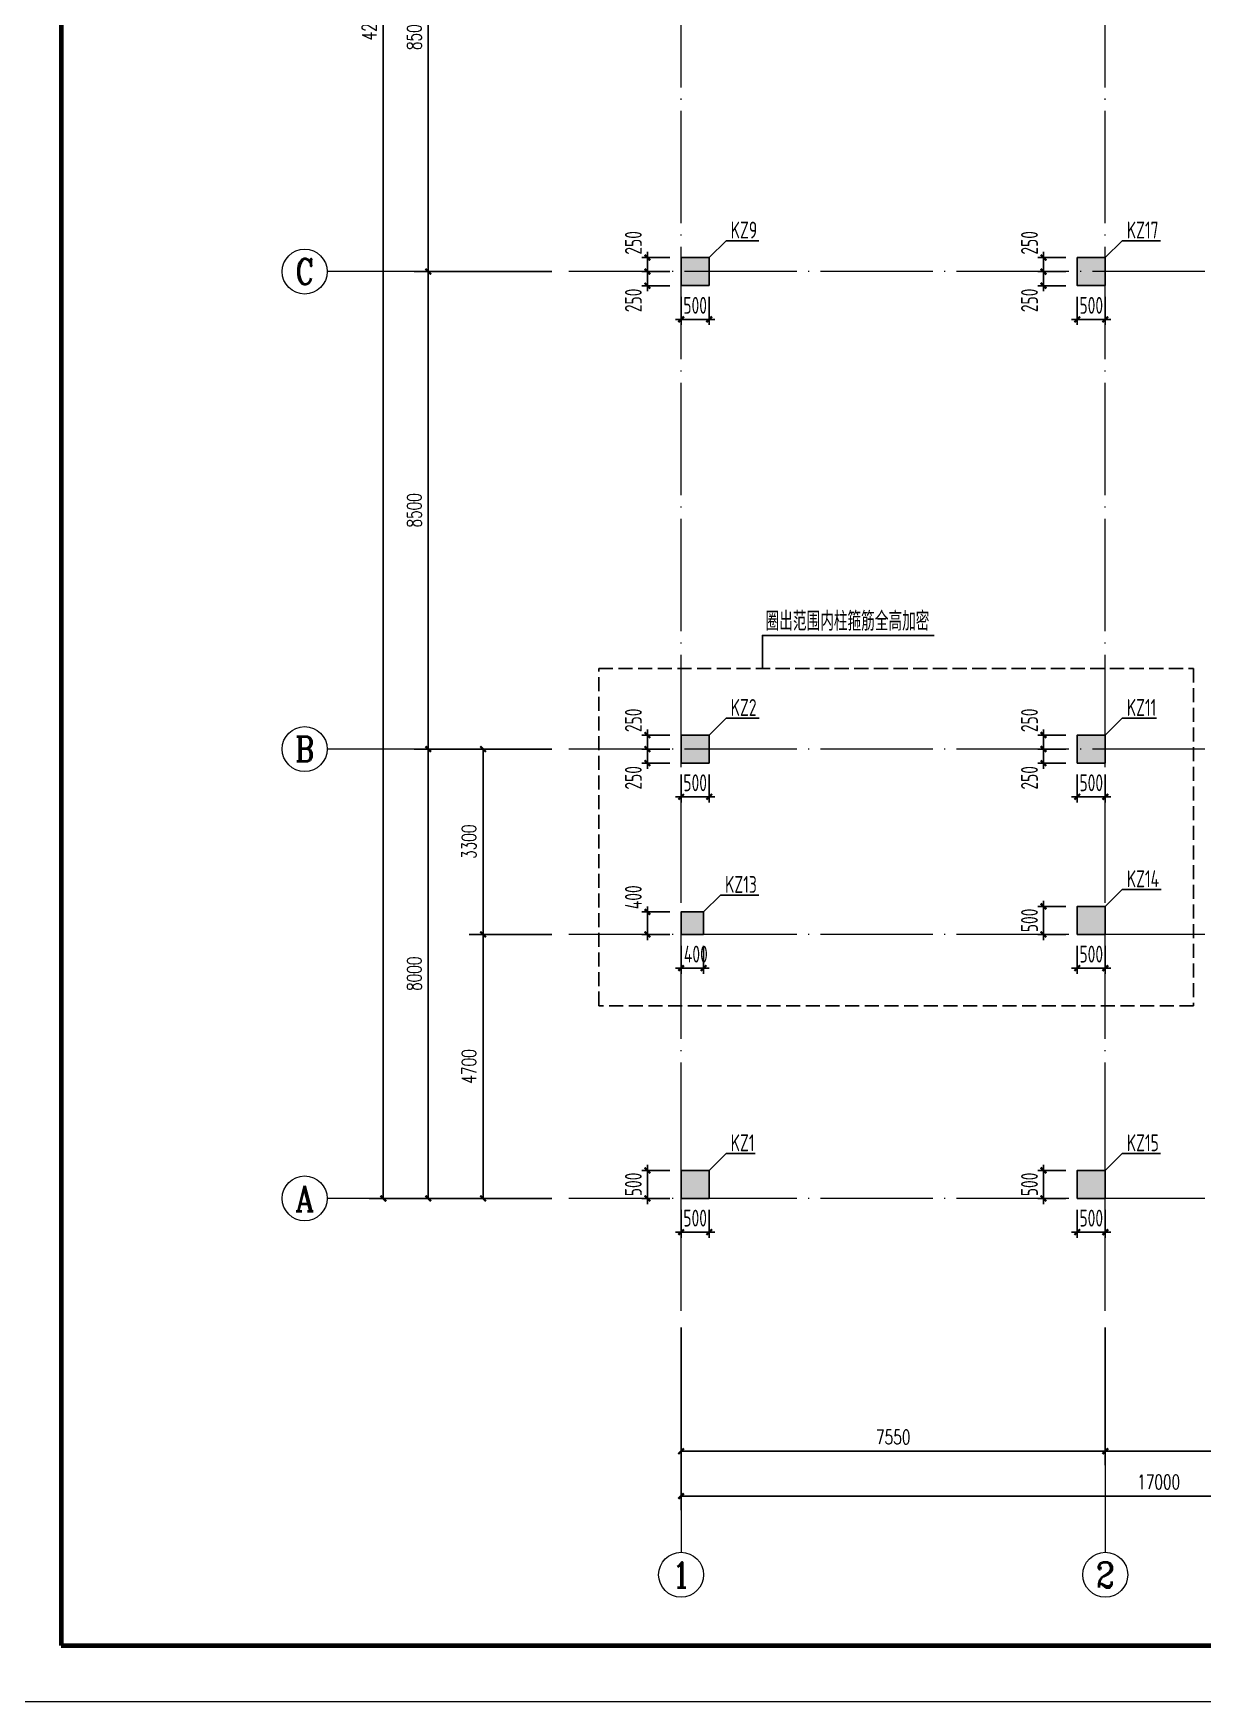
# Model space of a CAD drawing. Extents: x 3968514 to 5230306, y -516551 to -228246.
# Drawn here: x 4947526 to 4968337, y -359553 to -329853 of the extents above; entities that cross this region are included whole.
import ezdxf
from ezdxf.enums import TextEntityAlignment as Align

# ---------------------------------------------------------------- set-up
doc = ezdxf.new("R2010")
doc.units = 0
doc.header["$LTSCALE"] = 1000
doc.header["$MEASUREMENT"] = 0
doc.linetypes.add('DASH', pattern=[0.35, 0.25, -0.1])
doc.linetypes.add('DOTE', pattern=[2.42, 2, -0.2, 0.02, -0.2])
for name, color, linetype, lineweight in [('AXIS', 3, 'Continuous', 15), ('AXIS_TEXT', 7, 'Continuous', 15), ('COLU-DIM', 3, 'Continuous', 25), ('COLU-HATCH', 251, 'Continuous', 25), ('COLU-TEXT', 2, 'Continuous', 25), ('DOTE', 1, 'DOTE', 9), ('FRAME', 3, 'Continuous', 18), ('PUB_DIM', 3, 'Continuous', 15)]:
    doc.layers.add(name, color=color, linetype=linetype, lineweight=lineweight)
doc.layers.add('COLU', color=7, linetype='Continuous')
doc.layers.add('PUB_TEXT', color=7, linetype='Continuous')
doc.styles.add('_TCH_AXIS', font='COMPLEX', dxfattribs={"bigfont": 'GBCBIG'})
doc.styles.add('_TCH_DIM_T3', font='SIMPLEX.shx', dxfattribs={"width": 0.7, "bigfont": 'GBCBIG.shx'})
doc.styles.add('COMPLEX', font='COMPLEX')
doc.styles.add('FromPkpm', font='Tssdeng.shx', dxfattribs={"width": 0.7, "bigfont": 'hztxt.shx'})
doc.styles.get("Standard").update_dxf_attribs({"font": 'gbenor.shx', "bigfont": 'gbcbig.shx'})
doc.dimstyles.new('_TCH_ARCH&&100', dxfattribs={"dimtxt": 255, "dimasz": 100, "dimexe": 250, "dimexo": 300, "dimgap": 122.5, "dimtad": 1, "dimdec": 0, "dimzin": 0, "dimdsep": 46, "dimtxsty": '_TCH_DIM_T3', "dimblk": 'ARCHTICK', "dimcen": 0.09, "dimclrt": 7, "dimazin": 2, "dimtfac": 1, "dimtdec": 0, "dimtix": 1, "dimtmove": 2, "dimatfit": 3, "dimfxl": 150, "dimtolj": 1, "dimtzin": 0, "dimarcsym": 0})
doc.dimstyles.new('Pkpm_1', dxfattribs={"dimtxt": 250, "dimasz": 100, "dimexe": 100, "dimexo": 0.0625, "dimgap": 100, "dimtad": 1, "dimdec": 0, "dimrnd": 1, "dimzin": 0, "dimdsep": 46, "dimtxsty": 'FromPkpm', "dimblk1": 'ARCHTICK', "dimblk2": 'ARCHTICK', "dimsah": 1, "dimcen": 0.09, "dimdle": 100, "dimadec": 0, "dimazin": 0, "dimtfac": 1, "dimtdec": 0, "dimtix": 1, "dimtmove": 2, "dimatfit": 1, "dimfxl": 1, "dimtolj": 1, "dimtzin": 0, "dimarcsym": 0})

# ---------------------------------------------------------------- blocks, each defined once
blk = doc.blocks.new('A$C0B803521')
at = {"layer": 'FRAME', "lineweight": 140}
for p, q in [((-97543, 92652), (-97543, 35252)), ((-97543, 35252), (-16943, 35252))]:
    blk.add_line(p, q, dxfattribs=at)
at = {"layer": 'FRAME', "lineweight": 18}
blk.add_line((-100043, 34252), (-15943, 34252), dxfattribs=at)
blk = doc.blocks.new('_ArchTick')
at = {"color": 0, "linetype": 'ByBlock', "const_width": 0.4}
blk.add_lwpolyline([(-0.5, -0.5), (0.5, 0.5)], dxfattribs=at)
blk = doc.blocks.new('*D638')
at = {"layer": 'COLU-DIM', "color": 0, "lineweight": -2, "transparency": 16777216}
for p, q in [((4958855, -334095), (4958355, -334095)), ((4958455, -334095), (4958455, -333995)), ((4958455, -334345), (4958455, -334095)), ((4958855, -334345), (4958355, -334345)), ((4958455, -334345), (4958455, -334445))]:
    blk.add_line(p, q, dxfattribs=at)
at = {"layer": 'Defpoints', "color": 0, "transparency": 16777216}
for p in [(4958455, -334095), (4959055, -334095), (4959055, -334345)]:
    blk.add_point(p, dxfattribs=at)
at = {"layer": 'COLU-DIM', "color": 0, "lineweight": -2, "transparency": 16777216, "xscale": 100, "yscale": 100, "zscale": 100}
for p, rotation in [((4958455, -334095), 270), ((4958455, -334345), 90)]:
    blk.add_blockref('_ArchTick', p, dxfattribs=dict(at, rotation=rotation))
at = {"layer": 'COLU-DIM', "color": 7, "transparency": 16777216, "insert": (4958205, -334607), "char_height": 300, "attachment_point": 5, "rotation": 90, "style": 'FromPkpm'}
blk.add_mtext('\\A1;250', dxfattribs=at)
blk = doc.blocks.new('*D635')
at = {"layer": 'COLU-DIM', "color": 0, "lineweight": -2, "transparency": 16777216}
for p, q in [((4959055, -334545), (4959055, -335045)), ((4959555, -334545), (4959555, -335045)), ((4959055, -334945), (4958955, -334945)), ((4959055, -334945), (4959555, -334945)), ((4959555, -334945), (4959655, -334945))]:
    blk.add_line(p, q, dxfattribs=at)
at = {"layer": 'Defpoints', "color": 0, "transparency": 16777216}
for p in [(4959055, -334345), (4959555, -334345), (4959555, -334945)]:
    blk.add_point(p, dxfattribs=at)
at = {"layer": 'COLU-DIM', "color": 0, "lineweight": -2, "transparency": 16777216, "xscale": 100, "yscale": 100, "zscale": 100}
blk.add_blockref('_ArchTick', (4959055, -334945), dxfattribs=at)
at = {"layer": 'COLU-DIM', "color": 0, "lineweight": -2, "transparency": 16777216, "xscale": 100, "yscale": 100, "zscale": 100, "rotation": 180}
blk.add_blockref('_ArchTick', (4959555, -334945), dxfattribs=at)
at = {"layer": 'COLU-DIM', "color": 7, "transparency": 16777216, "insert": (4959305, -334695), "char_height": 300, "attachment_point": 5, "style": 'FromPkpm'}
blk.add_mtext('\\A1;500', dxfattribs=at)
blk = doc.blocks.new('*D634')
at = {"layer": 'COLU-DIM', "color": 0, "lineweight": -2, "transparency": 16777216}
for p, q in [((4965905, -334095), (4965405, -334095)), ((4965505, -334095), (4965505, -333995)), ((4965505, -334345), (4965505, -334095)), ((4965905, -334345), (4965405, -334345)), ((4965505, -334345), (4965505, -334445))]:
    blk.add_line(p, q, dxfattribs=at)
at = {"layer": 'Defpoints', "color": 0, "transparency": 16777216}
for p in [(4965505, -334095), (4966105, -334095), (4966105, -334345)]:
    blk.add_point(p, dxfattribs=at)
at = {"layer": 'COLU-DIM', "color": 0, "lineweight": -2, "transparency": 16777216, "xscale": 100, "yscale": 100, "zscale": 100}
for p, rotation in [((4965505, -334095), 270), ((4965505, -334345), 90)]:
    blk.add_blockref('_ArchTick', p, dxfattribs=dict(at, rotation=rotation))
at = {"layer": 'COLU-DIM', "color": 7, "transparency": 16777216, "insert": (4965255, -334607), "char_height": 300, "attachment_point": 5, "rotation": 90, "style": 'FromPkpm'}
blk.add_mtext('\\A1;250', dxfattribs=at)
blk = doc.blocks.new('*D631')
at = {"layer": 'COLU-DIM', "color": 0, "lineweight": -2, "transparency": 16777216}
for p, q in [((4966105, -334545), (4966105, -335045)), ((4966605, -334545), (4966605, -335045)), ((4966105, -334945), (4966005, -334945)), ((4966105, -334945), (4966605, -334945)), ((4966605, -334945), (4966705, -334945))]:
    blk.add_line(p, q, dxfattribs=at)
at = {"layer": 'Defpoints', "color": 0, "transparency": 16777216}
for p in [(4966105, -334345), (4966605, -334345), (4966605, -334945)]:
    blk.add_point(p, dxfattribs=at)
at = {"layer": 'COLU-DIM', "color": 0, "lineweight": -2, "transparency": 16777216, "xscale": 100, "yscale": 100, "zscale": 100}
blk.add_blockref('_ArchTick', (4966105, -334945), dxfattribs=at)
at = {"layer": 'COLU-DIM', "color": 0, "lineweight": -2, "transparency": 16777216, "xscale": 100, "yscale": 100, "zscale": 100, "rotation": 180}
blk.add_blockref('_ArchTick', (4966605, -334945), dxfattribs=at)
at = {"layer": 'COLU-DIM', "color": 7, "transparency": 16777216, "insert": (4966355, -334695), "char_height": 300, "attachment_point": 5, "style": 'FromPkpm'}
blk.add_mtext('\\A1;500', dxfattribs=at)
blk = doc.blocks.new('*D630')
at = {"layer": 'COLU-DIM', "color": 0, "lineweight": -2, "transparency": 16777216}
for p, q in [((4958455, -333845), (4958455, -333745)), ((4958855, -333845), (4958355, -333845)), ((4958855, -334095), (4958355, -334095)), ((4958455, -334095), (4958455, -333845)), ((4958455, -334095), (4958455, -334195))]:
    blk.add_line(p, q, dxfattribs=at)
at = {"layer": 'Defpoints', "color": 0, "transparency": 16777216}
for p in [(4958455, -333845), (4959055, -333845), (4959055, -334095)]:
    blk.add_point(p, dxfattribs=at)
at = {"layer": 'COLU-DIM', "color": 0, "lineweight": -2, "transparency": 16777216, "xscale": 100, "yscale": 100, "zscale": 100}
for p, rotation in [((4958455, -333845), 270), ((4958455, -334095), 90)]:
    blk.add_blockref('_ArchTick', p, dxfattribs=dict(at, rotation=rotation))
at = {"layer": 'COLU-DIM', "color": 7, "transparency": 16777216, "insert": (4958205, -333583), "char_height": 300, "attachment_point": 5, "rotation": 90, "style": 'FromPkpm'}
blk.add_mtext('\\A1;250', dxfattribs=at)
blk = doc.blocks.new('*D629')
at = {"layer": 'COLU-DIM', "color": 0, "lineweight": -2, "transparency": 16777216}
for p, q in [((4965505, -333845), (4965505, -333745)), ((4965905, -333845), (4965405, -333845)), ((4965905, -334095), (4965405, -334095)), ((4965505, -334095), (4965505, -333845)), ((4965505, -334095), (4965505, -334195))]:
    blk.add_line(p, q, dxfattribs=at)
at = {"layer": 'Defpoints', "color": 0, "transparency": 16777216}
for p in [(4965505, -333845), (4966105, -333845), (4966105, -334095)]:
    blk.add_point(p, dxfattribs=at)
at = {"layer": 'COLU-DIM', "color": 0, "lineweight": -2, "transparency": 16777216, "xscale": 100, "yscale": 100, "zscale": 100}
for p, rotation in [((4965505, -333845), 270), ((4965505, -334095), 90)]:
    blk.add_blockref('_ArchTick', p, dxfattribs=dict(at, rotation=rotation))
at = {"layer": 'COLU-DIM', "color": 7, "transparency": 16777216, "insert": (4965255, -333583), "char_height": 300, "attachment_point": 5, "rotation": 90, "style": 'FromPkpm'}
blk.add_mtext('\\A1;250', dxfattribs=at)
blk = doc.blocks.new('*D627')
at = {"layer": 'COLU-DIM', "color": 0, "lineweight": -2, "transparency": 16777216}
for p, q in [((4965905, -342595), (4965405, -342595)), ((4965505, -342595), (4965505, -342495)), ((4965505, -342845), (4965505, -342595)), ((4965905, -342845), (4965405, -342845)), ((4965505, -342845), (4965505, -342945))]:
    blk.add_line(p, q, dxfattribs=at)
at = {"layer": 'Defpoints', "color": 0, "transparency": 16777216}
for p in [(4965505, -342595), (4966105, -342595), (4966105, -342845)]:
    blk.add_point(p, dxfattribs=at)
at = {"layer": 'COLU-DIM', "color": 0, "lineweight": -2, "transparency": 16777216, "xscale": 100, "yscale": 100, "zscale": 100}
for p, rotation in [((4965505, -342595), 270), ((4965505, -342845), 90)]:
    blk.add_blockref('_ArchTick', p, dxfattribs=dict(at, rotation=rotation))
at = {"layer": 'COLU-DIM', "color": 7, "transparency": 16777216, "insert": (4965255, -343107), "char_height": 300, "attachment_point": 5, "rotation": 90, "style": 'FromPkpm'}
blk.add_mtext('\\A1;250', dxfattribs=at)
blk = doc.blocks.new('*D626')
at = {"layer": 'COLU-DIM', "color": 0, "lineweight": -2, "transparency": 16777216}
for p, q in [((4965905, -345395), (4965405, -345395)), ((4965505, -345395), (4965505, -345295)), ((4965505, -345895), (4965505, -345395)), ((4965905, -345895), (4965405, -345895)), ((4965505, -345895), (4965505, -345995))]:
    blk.add_line(p, q, dxfattribs=at)
at = {"layer": 'Defpoints', "color": 0, "transparency": 16777216}
for p in [(4965505, -345395), (4966105, -345395), (4966105, -345895)]:
    blk.add_point(p, dxfattribs=at)
at = {"layer": 'COLU-DIM', "color": 0, "lineweight": -2, "transparency": 16777216, "xscale": 100, "yscale": 100, "zscale": 100}
for p, rotation in [((4965505, -345395), 270), ((4965505, -345895), 90)]:
    blk.add_blockref('_ArchTick', p, dxfattribs=dict(at, rotation=rotation))
at = {"layer": 'COLU-DIM', "color": 7, "transparency": 16777216, "insert": (4965255, -345645), "char_height": 300, "attachment_point": 5, "rotation": 90, "style": 'FromPkpm'}
blk.add_mtext('\\A1;500', dxfattribs=at)
blk = doc.blocks.new('*D625')
at = {"layer": 'COLU-DIM', "color": 0, "lineweight": -2, "transparency": 16777216}
for p, q in [((4958855, -342595), (4958355, -342595)), ((4958455, -342595), (4958455, -342495)), ((4958455, -342845), (4958455, -342595)), ((4958855, -342845), (4958355, -342845)), ((4958455, -342845), (4958455, -342945))]:
    blk.add_line(p, q, dxfattribs=at)
at = {"layer": 'Defpoints', "color": 0, "transparency": 16777216}
for p in [(4958455, -342595), (4959055, -342595), (4959055, -342845)]:
    blk.add_point(p, dxfattribs=at)
at = {"layer": 'COLU-DIM', "color": 0, "lineweight": -2, "transparency": 16777216, "xscale": 100, "yscale": 100, "zscale": 100}
for p, rotation in [((4958455, -342595), 270), ((4958455, -342845), 90)]:
    blk.add_blockref('_ArchTick', p, dxfattribs=dict(at, rotation=rotation))
at = {"layer": 'COLU-DIM', "color": 7, "transparency": 16777216, "insert": (4958205, -343107), "char_height": 300, "attachment_point": 5, "rotation": 90, "style": 'FromPkpm'}
blk.add_mtext('\\A1;250', dxfattribs=at)
blk = doc.blocks.new('*D624')
at = {"layer": 'COLU-DIM', "color": 0, "lineweight": -2, "transparency": 16777216}
for p, q in [((4965905, -342345), (4965405, -342345)), ((4965505, -342345), (4965505, -342245)), ((4965505, -342595), (4965505, -342345)), ((4965905, -342595), (4965405, -342595)), ((4965505, -342595), (4965505, -342695))]:
    blk.add_line(p, q, dxfattribs=at)
at = {"layer": 'Defpoints', "color": 0, "transparency": 16777216}
for p in [(4965505, -342345), (4966105, -342345), (4966105, -342595)]:
    blk.add_point(p, dxfattribs=at)
at = {"layer": 'COLU-DIM', "color": 0, "lineweight": -2, "transparency": 16777216, "xscale": 100, "yscale": 100, "zscale": 100}
for p, rotation in [((4965505, -342345), 270), ((4965505, -342595), 90)]:
    blk.add_blockref('_ArchTick', p, dxfattribs=dict(at, rotation=rotation))
at = {"layer": 'COLU-DIM', "color": 7, "transparency": 16777216, "insert": (4965255, -342083), "char_height": 300, "attachment_point": 5, "rotation": 90, "style": 'FromPkpm'}
blk.add_mtext('\\A1;250', dxfattribs=at)
blk = doc.blocks.new('*D623')
at = {"layer": 'COLU-DIM', "color": 0, "lineweight": -2, "transparency": 16777216}
for p, q in [((4958455, -345495), (4958455, -345395)), ((4958855, -345495), (4958355, -345495)), ((4958455, -345895), (4958455, -345495)), ((4958855, -345895), (4958355, -345895)), ((4958455, -345895), (4958455, -345995))]:
    blk.add_line(p, q, dxfattribs=at)
at = {"layer": 'Defpoints', "color": 0, "transparency": 16777216}
for p in [(4958455, -345495), (4959055, -345495), (4959055, -345895)]:
    blk.add_point(p, dxfattribs=at)
at = {"layer": 'COLU-DIM', "color": 0, "lineweight": -2, "transparency": 16777216, "xscale": 100, "yscale": 100, "zscale": 100}
for p, rotation in [((4958455, -345495), 270), ((4958455, -345895), 90)]:
    blk.add_blockref('_ArchTick', p, dxfattribs=dict(at, rotation=rotation))
at = {"layer": 'COLU-DIM', "color": 7, "transparency": 16777216, "insert": (4958205, -345233), "char_height": 300, "attachment_point": 5, "rotation": 90, "style": 'FromPkpm'}
blk.add_mtext('\\A1;400', dxfattribs=at)
blk = doc.blocks.new('*D622')
at = {"layer": 'COLU-DIM', "color": 0, "lineweight": -2, "transparency": 16777216}
for p, q in [((4958855, -342345), (4958355, -342345)), ((4958455, -342345), (4958455, -342245)), ((4958455, -342595), (4958455, -342345)), ((4958855, -342595), (4958355, -342595)), ((4958455, -342595), (4958455, -342695))]:
    blk.add_line(p, q, dxfattribs=at)
at = {"layer": 'Defpoints', "color": 0, "transparency": 16777216}
for p in [(4958455, -342345), (4959055, -342345), (4959055, -342595)]:
    blk.add_point(p, dxfattribs=at)
at = {"layer": 'COLU-DIM', "color": 0, "lineweight": -2, "transparency": 16777216, "xscale": 100, "yscale": 100, "zscale": 100}
for p, rotation in [((4958455, -342345), 270), ((4958455, -342595), 90)]:
    blk.add_blockref('_ArchTick', p, dxfattribs=dict(at, rotation=rotation))
at = {"layer": 'COLU-DIM', "color": 7, "transparency": 16777216, "insert": (4958205, -342083), "char_height": 300, "attachment_point": 5, "rotation": 90, "style": 'FromPkpm'}
blk.add_mtext('\\A1;250', dxfattribs=at)
blk = doc.blocks.new('*D621')
at = {"layer": 'COLU-DIM', "color": 0, "lineweight": -2, "transparency": 16777216}
for p, q in [((4959055, -346095), (4959055, -346595)), ((4959455, -346095), (4959455, -346595)), ((4958955, -346495), (4959555, -346495))]:
    blk.add_line(p, q, dxfattribs=at)
at = {"layer": 'Defpoints', "color": 0, "transparency": 16777216}
for p in [(4959055, -345895), (4959455, -345895), (4959455, -346495)]:
    blk.add_point(p, dxfattribs=at)
at = {"layer": 'COLU-DIM', "color": 0, "lineweight": -2, "transparency": 16777216, "xscale": 100, "yscale": 100, "zscale": 100, "rotation": 180}
blk.add_blockref('_ArchTick', (4959055, -346495), dxfattribs=at)
at = {"layer": 'COLU-DIM', "color": 0, "lineweight": -2, "transparency": 16777216, "xscale": 100, "yscale": 100, "zscale": 100}
blk.add_blockref('_ArchTick', (4959455, -346495), dxfattribs=at)
at = {"layer": 'COLU-DIM', "color": 7, "transparency": 16777216, "insert": (4959317, -346245), "char_height": 300, "attachment_point": 5, "style": 'FromPkpm'}
blk.add_mtext('\\A1;400', dxfattribs=at)
blk = doc.blocks.new('*D620')
at = {"layer": 'COLU-DIM', "color": 0, "lineweight": -2, "transparency": 16777216}
for p, q in [((4959055, -343045), (4959055, -343545)), ((4959555, -343045), (4959555, -343545)), ((4959055, -343445), (4958955, -343445)), ((4959055, -343445), (4959555, -343445)), ((4959555, -343445), (4959655, -343445))]:
    blk.add_line(p, q, dxfattribs=at)
at = {"layer": 'Defpoints', "color": 0, "transparency": 16777216}
for p in [(4959055, -342845), (4959555, -342845), (4959555, -343445)]:
    blk.add_point(p, dxfattribs=at)
at = {"layer": 'COLU-DIM', "color": 0, "lineweight": -2, "transparency": 16777216, "xscale": 100, "yscale": 100, "zscale": 100}
blk.add_blockref('_ArchTick', (4959055, -343445), dxfattribs=at)
at = {"layer": 'COLU-DIM', "color": 0, "lineweight": -2, "transparency": 16777216, "xscale": 100, "yscale": 100, "zscale": 100, "rotation": 180}
blk.add_blockref('_ArchTick', (4959555, -343445), dxfattribs=at)
at = {"layer": 'COLU-DIM', "color": 7, "transparency": 16777216, "insert": (4959305, -343195), "char_height": 300, "attachment_point": 5, "style": 'FromPkpm'}
blk.add_mtext('\\A1;500', dxfattribs=at)
blk = doc.blocks.new('*D617')
at = {"layer": 'COLU-DIM', "color": 0, "lineweight": -2, "transparency": 16777216}
for p, q in [((4966105, -346095), (4966105, -346595)), ((4966605, -346095), (4966605, -346595)), ((4966105, -346495), (4966005, -346495)), ((4966105, -346495), (4966605, -346495)), ((4966605, -346495), (4966705, -346495))]:
    blk.add_line(p, q, dxfattribs=at)
at = {"layer": 'Defpoints', "color": 0, "transparency": 16777216}
for p in [(4966105, -345895), (4966605, -345895), (4966605, -346495)]:
    blk.add_point(p, dxfattribs=at)
at = {"layer": 'COLU-DIM', "color": 0, "lineweight": -2, "transparency": 16777216, "xscale": 100, "yscale": 100, "zscale": 100}
blk.add_blockref('_ArchTick', (4966105, -346495), dxfattribs=at)
at = {"layer": 'COLU-DIM', "color": 0, "lineweight": -2, "transparency": 16777216, "xscale": 100, "yscale": 100, "zscale": 100, "rotation": 180}
blk.add_blockref('_ArchTick', (4966605, -346495), dxfattribs=at)
at = {"layer": 'COLU-DIM', "color": 7, "transparency": 16777216, "insert": (4966355, -346245), "char_height": 300, "attachment_point": 5, "style": 'FromPkpm'}
blk.add_mtext('\\A1;500', dxfattribs=at)
blk = doc.blocks.new('*D615')
at = {"layer": 'COLU-DIM', "color": 0, "lineweight": -2, "transparency": 16777216}
for p, q in [((4966105, -343045), (4966105, -343545)), ((4966605, -343045), (4966605, -343545)), ((4966105, -343445), (4966005, -343445)), ((4966105, -343445), (4966605, -343445)), ((4966605, -343445), (4966705, -343445))]:
    blk.add_line(p, q, dxfattribs=at)
at = {"layer": 'Defpoints', "color": 0, "transparency": 16777216}
for p in [(4966105, -342845), (4966605, -342845), (4966605, -343445)]:
    blk.add_point(p, dxfattribs=at)
at = {"layer": 'COLU-DIM', "color": 0, "lineweight": -2, "transparency": 16777216, "xscale": 100, "yscale": 100, "zscale": 100}
blk.add_blockref('_ArchTick', (4966105, -343445), dxfattribs=at)
at = {"layer": 'COLU-DIM', "color": 0, "lineweight": -2, "transparency": 16777216, "xscale": 100, "yscale": 100, "zscale": 100, "rotation": 180}
blk.add_blockref('_ArchTick', (4966605, -343445), dxfattribs=at)
at = {"layer": 'COLU-DIM', "color": 7, "transparency": 16777216, "insert": (4966355, -343195), "char_height": 300, "attachment_point": 5, "style": 'FromPkpm'}
blk.add_mtext('\\A1;500', dxfattribs=at)
blk = doc.blocks.new('*D613')
at = {"layer": 'COLU-DIM', "color": 0, "lineweight": -2, "transparency": 16777216}
for p, q in [((4959055, -350795), (4959055, -351295)), ((4959555, -350795), (4959555, -351295)), ((4959055, -351195), (4958955, -351195)), ((4959055, -351195), (4959555, -351195)), ((4959555, -351195), (4959655, -351195))]:
    blk.add_line(p, q, dxfattribs=at)
at = {"layer": 'Defpoints', "color": 0, "transparency": 16777216}
for p in [(4959055, -350595), (4959555, -350595), (4959555, -351195)]:
    blk.add_point(p, dxfattribs=at)
at = {"layer": 'COLU-DIM', "color": 0, "lineweight": -2, "transparency": 16777216, "xscale": 100, "yscale": 100, "zscale": 100}
blk.add_blockref('_ArchTick', (4959055, -351195), dxfattribs=at)
at = {"layer": 'COLU-DIM', "color": 0, "lineweight": -2, "transparency": 16777216, "xscale": 100, "yscale": 100, "zscale": 100, "rotation": 180}
blk.add_blockref('_ArchTick', (4959555, -351195), dxfattribs=at)
at = {"layer": 'COLU-DIM', "color": 7, "transparency": 16777216, "insert": (4959305, -350945), "char_height": 300, "attachment_point": 5, "style": 'FromPkpm'}
blk.add_mtext('\\A1;500', dxfattribs=at)
blk = doc.blocks.new('*D612')
at = {"layer": 'COLU-DIM', "color": 0, "lineweight": -2, "transparency": 16777216}
for p, q in [((4966105, -350795), (4966105, -351295)), ((4966605, -350795), (4966605, -351295)), ((4966105, -351195), (4966005, -351195)), ((4966105, -351195), (4966605, -351195)), ((4966605, -351195), (4966705, -351195))]:
    blk.add_line(p, q, dxfattribs=at)
at = {"layer": 'Defpoints', "color": 0, "transparency": 16777216}
for p in [(4966105, -350595), (4966605, -350595), (4966605, -351195)]:
    blk.add_point(p, dxfattribs=at)
at = {"layer": 'COLU-DIM', "color": 0, "lineweight": -2, "transparency": 16777216, "xscale": 100, "yscale": 100, "zscale": 100}
blk.add_blockref('_ArchTick', (4966105, -351195), dxfattribs=at)
at = {"layer": 'COLU-DIM', "color": 0, "lineweight": -2, "transparency": 16777216, "xscale": 100, "yscale": 100, "zscale": 100, "rotation": 180}
blk.add_blockref('_ArchTick', (4966605, -351195), dxfattribs=at)
at = {"layer": 'COLU-DIM', "color": 7, "transparency": 16777216, "insert": (4966355, -350945), "char_height": 300, "attachment_point": 5, "style": 'FromPkpm'}
blk.add_mtext('\\A1;500', dxfattribs=at)
blk = doc.blocks.new('*D611')
at = {"layer": 'COLU-DIM', "color": 0, "lineweight": -2, "transparency": 16777216}
for p, q in [((4965905, -350095), (4965405, -350095)), ((4965505, -350095), (4965505, -349995)), ((4965505, -350595), (4965505, -350095)), ((4965905, -350595), (4965405, -350595)), ((4965505, -350595), (4965505, -350695))]:
    blk.add_line(p, q, dxfattribs=at)
at = {"layer": 'Defpoints', "color": 0, "transparency": 16777216}
for p in [(4965505, -350095), (4966105, -350095), (4966105, -350595)]:
    blk.add_point(p, dxfattribs=at)
at = {"layer": 'COLU-DIM', "color": 0, "lineweight": -2, "transparency": 16777216, "xscale": 100, "yscale": 100, "zscale": 100}
for p, rotation in [((4965505, -350095), 270), ((4965505, -350595), 90)]:
    blk.add_blockref('_ArchTick', p, dxfattribs=dict(at, rotation=rotation))
at = {"layer": 'COLU-DIM', "color": 7, "transparency": 16777216, "insert": (4965255, -350345), "char_height": 300, "attachment_point": 5, "rotation": 90, "style": 'FromPkpm'}
blk.add_mtext('\\A1;500', dxfattribs=at)
blk = doc.blocks.new('*D610')
at = {"layer": 'COLU-DIM', "color": 0, "lineweight": -2, "transparency": 16777216}
for p, q in [((4958855, -350095), (4958355, -350095)), ((4958455, -350095), (4958455, -349995)), ((4958455, -350595), (4958455, -350095)), ((4958855, -350595), (4958355, -350595)), ((4958455, -350595), (4958455, -350695))]:
    blk.add_line(p, q, dxfattribs=at)
at = {"layer": 'Defpoints', "color": 0, "transparency": 16777216}
for p in [(4958455, -350095), (4959055, -350095), (4959055, -350595)]:
    blk.add_point(p, dxfattribs=at)
at = {"layer": 'COLU-DIM', "color": 0, "lineweight": -2, "transparency": 16777216, "xscale": 100, "yscale": 100, "zscale": 100}
for p, rotation in [((4958455, -350095), 270), ((4958455, -350595), 90)]:
    blk.add_blockref('_ArchTick', p, dxfattribs=dict(at, rotation=rotation))
at = {"layer": 'COLU-DIM', "color": 7, "transparency": 16777216, "insert": (4958205, -350345), "char_height": 300, "attachment_point": 5, "rotation": 90, "style": 'FromPkpm'}
blk.add_mtext('\\A1;500', dxfattribs=at)
blk = doc.blocks.new('_AXISO')
blk.add_circle((0, 0), 0.5)
at = {"layer": 'AXIS_TEXT', "style": 'COMPLEX', "width": 1.041667}
blk.add_attdef('A', text='', height=0.56, dxfattribs=at).set_placement((-0.25, -0.28), (0.25, -0.28), align=Align.FIT)
blk = doc.blocks.new('*D1341')
at = {"layer": 'AXIS', "color": 0, "lineweight": -2, "transparency": 16777216}
for p, q in [((0, -44300), (0, -47550)), ((17000, -44300), (17000, -47550)), ((0, -47300), (17000, -47300))]:
    blk.add_line(p, q, dxfattribs=at)
at = {"layer": 'Defpoints', "color": 0, "transparency": 16777216}
for p in [(0, -44000), (17000, -44000), (17000, -47300)]:
    blk.add_point(p, dxfattribs=at)
at = {"layer": 'AXIS', "color": 0, "lineweight": -2, "transparency": 16777216, "xscale": 100, "yscale": 100, "zscale": 100, "rotation": 180}
blk.add_blockref('_ArchTick', (0, -47300), dxfattribs=at)
at = {"layer": 'AXIS', "color": 0, "lineweight": -2, "transparency": 16777216, "xscale": 100, "yscale": 100, "zscale": 100}
blk.add_blockref('_ArchTick', (17000, -47300), dxfattribs=at)
at = {"layer": 'AXIS', "color": 7, "transparency": 16777216, "insert": (8500, -47050), "char_height": 255, "attachment_point": 5, "style": '_TCH_DIM_T3'}
blk.add_mtext('\\A1;17000', dxfattribs=at)
blk = doc.blocks.new('*D1342')
at = {"layer": 'AXIS', "color": 0, "lineweight": -2, "transparency": 16777216}
for p, q in [((0, -44300), (0, -46750)), ((7550, -44300), (7550, -46750)), ((0, -46500), (7550, -46500))]:
    blk.add_line(p, q, dxfattribs=at)
at = {"layer": 'Defpoints', "color": 0, "transparency": 16777216}
for p in [(0, -44000), (7550, -44000), (7550, -46500)]:
    blk.add_point(p, dxfattribs=at)
at = {"layer": 'AXIS', "color": 0, "lineweight": -2, "transparency": 16777216, "xscale": 100, "yscale": 100, "zscale": 100, "rotation": 180}
blk.add_blockref('_ArchTick', (0, -46500), dxfattribs=at)
at = {"layer": 'AXIS', "color": 0, "lineweight": -2, "transparency": 16777216, "xscale": 100, "yscale": 100, "zscale": 100}
blk.add_blockref('_ArchTick', (7550, -46500), dxfattribs=at)
at = {"layer": 'AXIS', "color": 7, "transparency": 16777216, "insert": (3775, -46250), "char_height": 255, "attachment_point": 5, "style": '_TCH_DIM_T3'}
blk.add_mtext('\\A1;7550', dxfattribs=at)
blk = doc.blocks.new('*D1343')
at = {"layer": 'AXIS', "color": 0, "lineweight": -2, "transparency": 16777216}
for p, q in [((7550, -44300), (7550, -46750)), ((17000, -44300), (17000, -46750)), ((7550, -46500), (17000, -46500))]:
    blk.add_line(p, q, dxfattribs=at)
at = {"layer": 'Defpoints', "color": 0, "transparency": 16777216}
for p in [(7550, -44000), (17000, -44000), (17000, -46500)]:
    blk.add_point(p, dxfattribs=at)
at = {"layer": 'AXIS', "color": 0, "lineweight": -2, "transparency": 16777216, "xscale": 100, "yscale": 100, "zscale": 100, "rotation": 180}
blk.add_blockref('_ArchTick', (7550, -46500), dxfattribs=at)
at = {"layer": 'AXIS', "color": 0, "lineweight": -2, "transparency": 16777216, "xscale": 100, "yscale": 100, "zscale": 100}
blk.add_blockref('_ArchTick', (17000, -46500), dxfattribs=at)
at = {"layer": 'AXIS', "color": 7, "transparency": 16777216, "insert": (12275, -46250), "char_height": 255, "attachment_point": 5, "style": '_TCH_DIM_T3'}
blk.add_mtext('\\A1;9450', dxfattribs=at)
blk = doc.blocks.new('*D1353')
at = {"layer": 'AXIS', "color": 0, "lineweight": -2, "transparency": 16777216}
for p, q in [((-2300, 0), (-5550, 0)), ((-5300, -42000), (-5300, 0)), ((-2300, -42000), (-5550, -42000))]:
    blk.add_line(p, q, dxfattribs=at)
at = {"layer": 'Defpoints', "color": 0, "transparency": 16777216}
for p in [(-5300, 0), (-2000, 0), (-2000, -42000)]:
    blk.add_point(p, dxfattribs=at)
at = {"layer": 'AXIS', "color": 0, "lineweight": -2, "transparency": 16777216, "xscale": 100, "yscale": 100, "zscale": 100}
for p, rotation in [((-5300, 0), 90), ((-5300, -42000), 270)]:
    blk.add_blockref('_ArchTick', p, dxfattribs=dict(at, rotation=rotation))
at = {"layer": 'AXIS', "color": 7, "transparency": 16777216, "insert": (-5550, -21000), "char_height": 255, "attachment_point": 5, "rotation": 90, "style": '_TCH_DIM_T3'}
blk.add_mtext('\\A1;42000', dxfattribs=at)
blk = doc.blocks.new('*D1354')
at = {"layer": 'AXIS', "color": 0, "lineweight": -2, "transparency": 16777216}
for p, q in [((-2300, -34000), (-4750, -34000)), ((-4500, -42000), (-4500, -34000)), ((-2300, -42000), (-4750, -42000))]:
    blk.add_line(p, q, dxfattribs=at)
at = {"layer": 'Defpoints', "color": 0, "transparency": 16777216}
for p in [(-4500, -34000), (-2000, -34000), (-2000, -42000)]:
    blk.add_point(p, dxfattribs=at)
at = {"layer": 'AXIS', "color": 0, "lineweight": -2, "transparency": 16777216, "xscale": 100, "yscale": 100, "zscale": 100}
for p, rotation in [((-4500, -34000), 90), ((-4500, -42000), 270)]:
    blk.add_blockref('_ArchTick', p, dxfattribs=dict(at, rotation=rotation))
at = {"layer": 'AXIS', "color": 7, "transparency": 16777216, "insert": (-4750, -38000), "char_height": 255, "attachment_point": 5, "rotation": 90, "style": '_TCH_DIM_T3'}
blk.add_mtext('\\A1;8000', dxfattribs=at)
blk = doc.blocks.new('*D1355')
at = {"layer": 'AXIS', "color": 0, "lineweight": -2, "transparency": 16777216}
for p, q in [((-2300, -25500), (-4750, -25500)), ((-4500, -34000), (-4500, -25500)), ((-2300, -34000), (-4750, -34000))]:
    blk.add_line(p, q, dxfattribs=at)
at = {"layer": 'Defpoints', "color": 0, "transparency": 16777216}
for p in [(-4500, -25500), (-2000, -25500), (-2000, -34000)]:
    blk.add_point(p, dxfattribs=at)
at = {"layer": 'AXIS', "color": 0, "lineweight": -2, "transparency": 16777216, "xscale": 100, "yscale": 100, "zscale": 100}
for p, rotation in [((-4500, -25500), 90), ((-4500, -34000), 270)]:
    blk.add_blockref('_ArchTick', p, dxfattribs=dict(at, rotation=rotation))
at = {"layer": 'AXIS', "color": 7, "transparency": 16777216, "insert": (-4750, -29750), "char_height": 255, "attachment_point": 5, "rotation": 90, "style": '_TCH_DIM_T3'}
blk.add_mtext('\\A1;8500', dxfattribs=at)
blk = doc.blocks.new('*D1356')
at = {"layer": 'AXIS', "color": 0, "lineweight": -2, "transparency": 16777216}
for p, q in [((-2300, -17000), (-4750, -17000)), ((-4500, -25500), (-4500, -17000)), ((-2300, -25500), (-4750, -25500))]:
    blk.add_line(p, q, dxfattribs=at)
at = {"layer": 'Defpoints', "color": 0, "transparency": 16777216}
for p in [(-4500, -17000), (-2000, -17000), (-2000, -25500)]:
    blk.add_point(p, dxfattribs=at)
at = {"layer": 'AXIS', "color": 0, "lineweight": -2, "transparency": 16777216, "xscale": 100, "yscale": 100, "zscale": 100}
for p, rotation in [((-4500, -17000), 90), ((-4500, -25500), 270)]:
    blk.add_blockref('_ArchTick', p, dxfattribs=dict(at, rotation=rotation))
at = {"layer": 'AXIS', "color": 7, "transparency": 16777216, "insert": (-4750, -21250), "char_height": 255, "attachment_point": 5, "rotation": 90, "style": '_TCH_DIM_T3'}
blk.add_mtext('\\A1;8500', dxfattribs=at)
blk = doc.blocks.new('*D1243')
at = {"layer": 'Defpoints', "color": 0, "transparency": 16777216}
for p in [(4955530, -345895), (4957055, -345895), (4957055, -350595)]:
    blk.add_point(p, dxfattribs=at)
at = {"layer": 'PUB_DIM', "color": 0, "lineweight": -2, "transparency": 16777216}
for p, q in [((4956755, -345895), (4955280, -345895)), ((4955530, -350595), (4955530, -345895)), ((4956755, -350595), (4955280, -350595))]:
    blk.add_line(p, q, dxfattribs=at)
at = {"layer": 'PUB_DIM', "color": 0, "lineweight": -2, "transparency": 16777216, "xscale": 100, "yscale": 100, "zscale": 100}
for p, rotation in [((4955530, -345895), 90), ((4955530, -350595), 270)]:
    blk.add_blockref('_ArchTick', p, dxfattribs=dict(at, rotation=rotation))
at = {"layer": 'PUB_DIM', "color": 7, "transparency": 16777216, "insert": (4955280, -348245), "char_height": 255, "attachment_point": 5, "rotation": 90, "style": '_TCH_DIM_T3'}
blk.add_mtext('\\A1;4700', dxfattribs=at)
blk = doc.blocks.new('*D1244')
at = {"layer": 'Defpoints', "color": 0, "transparency": 16777216}
for p in [(4955530, -342595), (4957055, -342595), (4957055, -345895)]:
    blk.add_point(p, dxfattribs=at)
at = {"layer": 'PUB_DIM', "color": 0, "lineweight": -2, "transparency": 16777216}
for p, q in [((4956755, -342595), (4955280, -342595)), ((4955530, -345895), (4955530, -342595)), ((4956755, -345895), (4955280, -345895))]:
    blk.add_line(p, q, dxfattribs=at)
at = {"layer": 'PUB_DIM', "color": 0, "lineweight": -2, "transparency": 16777216, "xscale": 100, "yscale": 100, "zscale": 100}
for p, rotation in [((4955530, -342595), 90), ((4955530, -345895), 270)]:
    blk.add_blockref('_ArchTick', p, dxfattribs=dict(at, rotation=rotation))
at = {"layer": 'PUB_DIM', "color": 7, "transparency": 16777216, "insert": (4955280, -344245), "char_height": 255, "attachment_point": 5, "rotation": 90, "style": '_TCH_DIM_T3'}
blk.add_mtext('\\A1;3300', dxfattribs=at)
blk = doc.blocks.new('A$Cbcbeac01')
at = {"layer": 'AXIS'}
for p, q in [((-2300, -25500), (-6300, -25500)), ((-2300, -34000), (-6300, -34000)), ((-2300, -42000), (-6300, -42000)), ((0, -44300), (0, -48300)), ((7550, -44300), (7550, -48300))]:
    blk.add_line(p, q, dxfattribs=at)
at = {"layer": 'DOTE'}
for p, q in [((0, -44000), (0, 2000)), ((7550, -44000), (7550, 2000)), ((19000, -25500), (-2000, -25500)), ((19000, -34000), (-2000, -34000)), ((19000, -42000), (-2000, -42000))]:
    blk.add_line(p, q, dxfattribs=at)
at = {"layer": 'AXIS'}
ref = blk.add_blockref('_AXISO', (-6700, -25500), dxfattribs=dict(at, xscale=800, yscale=800, zscale=800))
ref.add_attrib('A', 'C', dxfattribs={"layer": 'AXIS_TEXT', "height": 452, "style": '_TCH_AXIS', "width": 1.024}).set_placement((-6865.3, -25726), (-6534.7, -25726), align=Align.FIT)
ref = blk.add_blockref('_AXISO', (-6700, -34000), dxfattribs=dict(at, xscale=800, yscale=800, zscale=800))
ref.add_attrib('A', 'B', dxfattribs={"layer": 'AXIS_TEXT', "height": 448.3, "style": '_TCH_AXIS', "width": 0.924665}).set_placement((-6867.8, -34224.2), (-6532.2, -34224.2), align=Align.FIT)
ref = blk.add_blockref('_AXISO', (-6700, -42000), dxfattribs=dict(at, xscale=800, yscale=800, zscale=800))
ref.add_attrib('A', 'A', dxfattribs={"layer": 'AXIS_TEXT', "height": 450.2, "style": '_TCH_AXIS', "width": 0.863198}).set_placement((-6866.5, -42225.1), (-6533.5, -42225.1), align=Align.FIT)
ref = blk.add_blockref('_AXISO', (0, -48700), dxfattribs=dict(at, xscale=800, yscale=800, zscale=800))
ref.add_attrib('A', '1', dxfattribs={"layer": 'AXIS_TEXT', "height": 449.3, "style": '_TCH_AXIS', "width": 1.736434}).set_placement((-167.2, -48924.6), (167.2, -48924.6), align=Align.FIT)
ref = blk.add_blockref('_AXISO', (7550, -48700), dxfattribs=dict(at, xscale=800, yscale=800, zscale=800))
ref.add_attrib('A', '2', dxfattribs={"layer": 'AXIS_TEXT', "height": 451.1, "style": '_TCH_AXIS', "width": 1.103448}).set_placement((7384.1, -48925.5), (7715.9, -48925.5), align=Align.FIT)
for p1, p2, distance, picture, middle in [((-2000, -42000), (-2000, 0), 3300, '*D1353', (-5550, -21000)), ((-2000, -25500), (-2000, -17000), 2500, '*D1356', (-4750, -21250)), ((-2000, -34000), (-2000, -25500), 2500, '*D1355', (-4750, -29750)), ((-2000, -42000), (-2000, -34000), 2500, '*D1354', (-4750, -38000)), ((0, -44000), (17000, -44000), -3300, '*D1341', (8500, -47050)), ((0, -44000), (7550, -44000), -2500, '*D1342', (3775, -46250)), ((7550, -44000), (17000, -44000), -2500, '*D1343', (12275, -46250))]:
    dim = blk.add_aligned_dim(p1=p1, p2=p2, distance=distance, dimstyle='_TCH_ARCH&&100', dxfattribs=at)
    dim.commit()
    dim.dimension.update_dxf_attribs({"geometry": picture, "text_midpoint": middle})

msp = doc.modelspace()

# ---------------------------------------------------------------- hatches: boundary and pattern name
at = {"layer": 'COLU-HATCH', "transparency": 33554687}
for points in [[(4959554.69739, -334344.70408), (4959554.69739, -333844.70408), (4959054.69739, -333844.70408), (4959054.69739, -334344.70408)], [(4966604.69739, -334344.70408), (4966604.69739, -333844.70408), (4966104.69739, -333844.70408), (4966104.69739, -334344.70408)], [(4959554.69739, -342844.70505), (4959554.69739, -342344.70505), (4959054.69739, -342344.70505), (4959054.69739, -342844.70505)], [(4966604.69739, -342844.70505), (4966604.69739, -342344.70505), (4966104.69739, -342344.70505), (4966104.69739, -342844.70505)], [(4966604.69739, -345894.70505), (4966604.69739, -345394.70505), (4966104.69739, -345394.70505), (4966104.69739, -345894.70505)], [(4959454.69739, -345894.70505), (4959454.69739, -345494.70505), (4959054.69739, -345494.70505), (4959054.69739, -345894.70505)], [(4959554.69739, -350594.70505), (4959554.69739, -350094.70505), (4959054.69739, -350094.70505), (4959054.69739, -350594.70505)], [(4966604.69739, -350594.70505), (4966604.69739, -350094.70505), (4966104.69739, -350094.70505), (4966104.69739, -350594.70505)]]:
    msp.add_hatch(color=256, dxfattribs=at).paths.add_polyline_path(points, flags=0)

# ---------------------------------------------------------------- linework, layer by layer
msp.add_lwpolyline([(4960502.39101, -341160.40747), (4960502.39101, -340570.766), (4963558.14355, -340570.766)])
at = {"linetype": 'DASH'}
msp.add_lwpolyline([(4957587.83812, -341160.40747), (4968172.69144, -341160.40747), (4968172.69144, -347163.77112), (4957587.83812, -347163.77112)], close=True, dxfattribs=at)
at = {"layer": 'COLU', "elevation": -0.30417}
for points in [[(4959554.69739, -334344.70408), (4959554.69739, -333844.70408), (4959054.69739, -333844.70408), (4959054.69739, -334344.70408)], [(4966604.69739, -334344.70408), (4966604.69739, -333844.70408), (4966104.69739, -333844.70408), (4966104.69739, -334344.70408)], [(4959554.69739, -342844.70505), (4959554.69739, -342344.70505), (4959054.69739, -342344.70505), (4959054.69739, -342844.70505)], [(4966604.69739, -342844.70505), (4966604.69739, -342344.70505), (4966104.69739, -342344.70505), (4966104.69739, -342844.70505)], [(4966604.69739, -345894.70505), (4966604.69739, -345394.70505), (4966104.69739, -345394.70505), (4966104.69739, -345894.70505)], [(4959454.69739, -345894.70505), (4959454.69739, -345494.70505), (4959054.69739, -345494.70505), (4959054.69739, -345894.70505)], [(4959554.69739, -350594.70505), (4959554.69739, -350094.70505), (4959054.69739, -350094.70505), (4959054.69739, -350594.70505)], [(4966604.69739, -350594.70505), (4966604.69739, -350094.70505), (4966104.69739, -350094.70505), (4966104.69739, -350594.70505)]]:
    msp.add_lwpolyline(points, close=True, dxfattribs=at)
at = {"layer": 'COLU-TEXT'}
for p, q in [((4959554.69739, -333844.70408, -0.30417), (4959854.69739, -333544.70408, -0.30417)), ((4959854.69739, -333544.70408, -0.30417), (4960438.02161, -333544.70408, -0.30417)), ((4966604.69739, -333844.70408, -0.30417), (4966904.69739, -333544.70408, -0.30417)), ((4966904.69739, -333544.70408, -0.30417), (4967589.34778, -333544.70408, -0.30417)), ((4959554.69739, -342344.70505, -0.30417), (4959854.69739, -342044.70408, -0.30417)), ((4959854.69739, -342044.70408, -0.30417), (4960445.89661, -342044.70408, -0.30417)), ((4966604.69739, -342344.70505, -0.30417), (4966904.69739, -342044.70408, -0.30417)), ((4966904.69739, -342044.70408, -0.30417), (4967516.89661, -342044.70408, -0.30417)), ((4966604.69739, -345394.70505, -0.30417), (4966904.69739, -345094.70505, -0.30417)), ((4966904.69739, -345094.70505, -0.30417), (4967597.22278, -345094.70505, -0.30417)), ((4959454.69739, -345494.70505, -0.30417), (4959754.69739, -345194.70505, -0.30417)), ((4959754.69739, -345194.70505, -0.30417), (4960439.34778, -345194.70505, -0.30417)), ((4959554.69739, -350094.70505, -0.30417), (4959854.69739, -349794.70505, -0.30417)), ((4959854.69739, -349794.70505, -0.30417), (4960373.44739, -349794.70505, -0.30417)), ((4966604.69739, -350094.70505, -0.30417), (4966904.69739, -349794.70505, -0.30417)), ((4966904.69739, -349794.70505, -0.30417), (4967589.34778, -349794.70505, -0.30417))]:
    msp.add_line(p, q, dxfattribs=at)
at = {"layer": 'DOTE'}
msp.add_line((4978054.69739, -345894.70505, -0.30417), (4957054.69739, -345894.70505, -0.30417), dxfattribs=at)

# ---------------------------------------------------------------- block references
for name, p in [('A$C0B803521', (5045563.84944, -393805.3043)), ('A$Cbcbeac01', (4959054.69739, -308594.70505, -0.30417))]:
    msp.add_blockref(name, p)

# ---------------------------------------------------------------- texts
at = {"layer": 'COLU-TEXT', "style": 'FromPkpm', "width": 0.7}
for s, p in [('KZ9', (4959937.69739, -333504.70408, -0.30417)), ('KZ17', (4966987.69739, -333504.70408, -0.30417)), ('KZ2', (4959937.69739, -342004.70408, -0.30417)), ('KZ11', (4966987.69739, -342004.70408, -0.30417)), ('KZ14', (4966987.69739, -345054.70505, -0.30417)), ('KZ13', (4959837.69739, -345154.70505, -0.30417)), ('KZ1', (4959937.69739, -349754.70505, -0.30417)), ('KZ15', (4966987.69739, -349754.70505, -0.30417))]:
    msp.add_text(s, height=300, dxfattribs=at).set_placement(p)
at = {"layer": 'PUB_TEXT'}
msp.add_text('圈出范围内柱箍筋全高加密', height=337.5886525, dxfattribs=at).set_placement((4960557.91195, -340487.52061))

# ---------------------------------------------------------------- dimensions: what is measured, and where the dimension line sits
at = {"layer": 'COLU-DIM'}
for base, p1, p2, angle, picture, middle in [((4958454.69739, -333844.70408, -0.30417), (4959054.69739, -334094.70408, -0.30417), (4959054.69739, -333844.70408, -0.30417), 90, '*D630', (4958204.69739, -333582.70408, -0.30417)), ((4965504.69739, -333844.70408, -0.30417), (4966104.69739, -334094.70408, -0.30417), (4966104.69739, -333844.70408, -0.30417), 90, '*D629', (4965254.69739, -333582.70408, -0.30417)), ((4958454.69739, -334094.70408, -0.30417), (4959054.69739, -334344.70408, -0.30417), (4959054.69739, -334094.70408, -0.30417), 90, '*D638', (4958204.69739, -334606.70408, -0.30417)), ((4965504.69739, -334094.70408, -0.30417), (4966104.69739, -334344.70408, -0.30417), (4966104.69739, -334094.70408, -0.30417), 90, '*D634', (4965254.69739, -334606.70408, -0.30417)), ((4958454.69739, -342344.70505, -0.30417), (4959054.69739, -342594.70505, -0.30417), (4959054.69739, -342344.70505, -0.30417), 90, '*D622', (4958204.69739, -342082.70505, -0.30417)), ((4965504.69739, -342344.70505, -0.30417), (4966104.69739, -342594.70505, -0.30417), (4966104.69739, -342344.70505, -0.30417), 90, '*D624', (4965254.69739, -342082.70505, -0.30417)), ((4958454.69739, -342594.70505, -0.30417), (4959054.69739, -342844.70505, -0.30417), (4959054.69739, -342594.70505, -0.30417), 90, '*D625', (4958204.69739, -343106.70505, -0.30417)), ((4965504.69739, -342594.70505, -0.30417), (4966104.69739, -342844.70505, -0.30417), (4966104.69739, -342594.70505, -0.30417), 90, '*D627', (4965254.69739, -343106.70505, -0.30417)), ((4958454.69739, -345494.70505, -0.30417), (4959054.69739, -345894.70505, -0.30417), (4959054.69739, -345494.70505, -0.30417), 90, '*D623', (4958204.69739, -345232.70505, -0.30417)), ((4959454.69739, -346494.70505, -0.30417), (4959054.69739, -345894.70505, -0.30417), (4959454.69739, -345894.70505, -0.30417), 0, '*D621', (4959316.69739, -346244.70505, -0.30417))]:
    dim = msp.add_linear_dim(base=base, p1=p1, p2=p2, angle=angle, dimstyle='Pkpm_1', override={"dimscale": 1, "dimtxt": 300, "dimasz": 100, "dimexe": 100, "dimexo": 200, "dimtad": 1, "dimtih": 0, "dimtoh": 0, "dimdle": 100, "dimclrt": 7}, dxfattribs=at)
    dim.commit()
    dim.dimension.update_dxf_attribs({"geometry": picture, "text_midpoint": middle, "dimtype": 129})
for p1, p2, distance, picture, middle in [((4959054.69739, -334344.70408, -0.30417), (4959554.69739, -334344.70408, -0.30417), -600, '*D635', (4959304.69739, -334694.70408, -0.30417)), ((4966104.69739, -334344.70408, -0.30417), (4966604.69739, -334344.70408, -0.30417), -600, '*D631', (4966354.69739, -334694.70408, -0.30417)), ((4959054.69739, -342844.70505, -0.30417), (4959554.69739, -342844.70505, -0.30417), -600, '*D620', (4959304.69739, -343194.70505, -0.30417)), ((4966104.69739, -342844.70505, -0.30417), (4966604.69739, -342844.70505, -0.30417), -600, '*D615', (4966354.69739, -343194.70505, -0.30417)), ((4966104.69739, -345894.70505, -0.30417), (4966104.69739, -345394.70505, -0.30417), 600, '*D626', (4965254.69739, -345644.70505, -0.30417)), ((4966104.69739, -345894.70505, -0.30417), (4966604.69739, -345894.70505, -0.30417), -600, '*D617', (4966354.69739, -346244.70505, -0.30417)), ((4959054.69739, -350594.70505, -0.30417), (4959054.69739, -350094.70505, -0.30417), 600, '*D610', (4958204.69739, -350344.70505, -0.30417)), ((4966104.69739, -350594.70505, -0.30417), (4966104.69739, -350094.70505, -0.30417), 600, '*D611', (4965254.69739, -350344.70505, -0.30417)), ((4959054.69739, -350594.70505, -0.30417), (4959554.69739, -350594.70505, -0.30417), -600, '*D613', (4959304.69739, -350944.70505, -0.30417)), ((4966104.69739, -350594.70505, -0.30417), (4966604.69739, -350594.70505, -0.30417), -600, '*D612', (4966354.69739, -350944.70505, -0.30417))]:
    dim = msp.add_aligned_dim(p1=p1, p2=p2, distance=distance, dimstyle='Pkpm_1', override={"dimscale": 1, "dimtxt": 300, "dimasz": 100, "dimexe": 100, "dimexo": 200, "dimtad": 1, "dimjust": 0, "dimtih": 0, "dimtoh": 0, "dimdle": 100, "dimclrt": 7, "dimtix": 1, "dimtmove": 2, "dimatfit": 3}, dxfattribs=at)
    dim.commit()
    dim.dimension.update_dxf_attribs({"geometry": picture, "text_midpoint": middle})
at = {"layer": 'PUB_DIM'}
for p1, p2, picture, middle in [((4957054.69739, -345894.70505), (4957054.69739, -342594.70505), '*D1244', (4955279.69739, -344244.70505)), ((4957054.69739, -350594.70505), (4957054.69739, -345894.70505), '*D1243', (4955279.69739, -348244.70505))]:
    dim = msp.add_aligned_dim(p1=p1, p2=p2, distance=1525, dimstyle='_TCH_ARCH&&100', dxfattribs=at)
    dim.commit()
    dim.dimension.update_dxf_attribs({"geometry": picture, "text_midpoint": middle})

doc.saveas('drawing.dxf')
